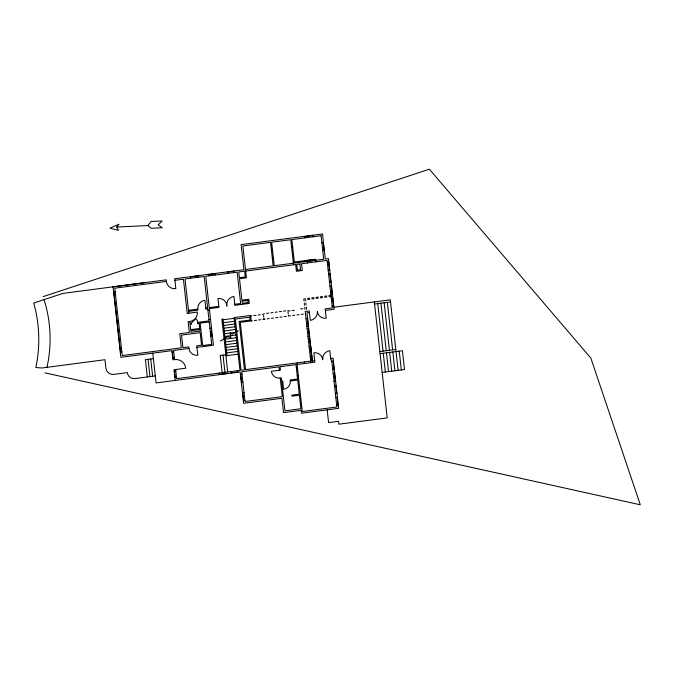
<?xml version="1.0" encoding="UTF-8"?>
<svg xmlns="http://www.w3.org/2000/svg" width="674" height="674" viewBox="0 0 674 674"><rect width="100%" height="100%" fill="white"/><g stroke="black" fill="none" stroke-linecap="round" stroke-linejoin="round"><path stroke-width="1.01" d="M47.003 367.322L48.376 360.194A136.662 132.837 -28.6 0 0 45.006 302.769L44.021 299.644M116.712 227.02L118.953 224.223L109.938 228.166L118.565 230.356L116.712 227.02L147.791 225.579L151.279 228.284L162.232 227.778L158.154 224.889L162.072 220.971L151.119 221.476L147.791 225.579M174.911 280.308L183.421 279.196L187.22 313.41L197.33 312.087A8.619 8.374 -28.6 0 1 189.748 321.565L189.95 323.394L191.281 323.217L195.78 318.6A6.462 6.285 -28.6 0 1 197.667 322.383L197.777 323.427M220.331 341.052L228.107 336.596L230.845 338.028L230.146 332.973L232.353 334.169L238.326 330.749M43.077 296.644L429.372 169.199L590.862 358.121L640.3 504.801L45.04 372.865M155.29 375.89L134.792 378.603A7.094 6.892 -28.6 0 1 127.31 372.612L113.898 374.373A7.271 7.069 -28.6 0 1 105.936 368.265L104.984 359.705L41.948 367.987L35.823 367.541L36.421 364.693A140.58 136.637 -28.6 0 0 34.458 305.718L33.7 303.056L62.918 293.409L144.615 282.684M304.732 236.557L312.711 235.512M321.886 242.792L323.486 242.581M271.395 249.928L272.464 249.793M291.615 247.282L292.685 247.147M322.753 250.627L324.354 250.425M272.33 258.285L273.391 258.15M292.541 255.64L293.611 255.505M294.336 262.034L315.617 259.246L315.904 261.857M304.581 260.821L304.673 261.605M307.117 260.493L312.913 259.734L313.006 260.518L307.201 261.276M113.021 286.812L166.225 279.853L166.394 281.42A8.619 8.374 -28.6 0 0 175.838 288.666L174.734 278.741L243.904 269.693L241.124 244.611L322.526 233.962L325.306 259.043L328.499 258.622L334.127 309.299L325.348 310.444M245.504 269.482L273.164 265.859L270.56 242.354L242.893 245.976L246.431 277.84L239.514 278.75L241.89 300.166L248.807 299.256L249.27 303.443L234.906 305.322L233.92 296.434A8.08 7.852 -28.6 0 0 226.809 305.322L226.927 306.367M293.384 263.214L274.234 265.724L271.622 242.219L290.772 239.708L293.561 264.781M190.464 276.947L198.442 275.902M208.814 274.545L215.2 273.711M227.441 272.111L233.827 271.277M166.394 281.42L114.791 288.177L122.272 355.569L181.331 347.835L179.764 333.731L189.335 332.484L188.147 321.768L189.748 321.565M245.673 271.049L295.684 264.503L296.442 271.293L302.297 270.535L301.539 263.736L327.075 260.4L332.358 307.942L325.171 308.877L326.216 318.28A8.08 7.852 -28.6 0 1 317.37 311.489A8.08 7.852 -28.6 0 1 310.259 320.369L309.214 310.967L305.221 311.489L310.908 362.688M327.286 262.228L328.878 262.017M113.611 292.171L115.212 291.96M328.154 270.063L329.746 269.853M328.617 274.242L330.209 274.032M329.485 282.077L331.086 281.867M329.948 286.256L331.549 286.046M188.501 310.326L197.811 309.113A8.08 7.852 -28.6 0 1 204.921 300.233L205.907 309.113L207.769 308.869L209.1 320.883L197.667 322.383M205.789 308.069L207.651 307.824L204.171 276.483L185.021 278.985L188.821 313.199M218.823 306.358L209.252 307.614L205.772 276.273L237.164 272.161L240.643 303.511L234.788 304.277M188.619 311.371L197.929 310.158L197.811 309.113M116.846 321.161L118.43 320.959M207.912 310.175L209.513 309.964M330.816 294.091L332.417 293.889M117.032 322.989L118.632 322.787M305.423 298.742L303.831 298.953L304.058 301.042M307.555 298.464L309.686 298.186M311.809 297.908L313.941 297.63M316.064 297.352L318.195 297.074M320.327 296.796L322.45 296.518M324.582 296.24L326.705 295.953M328.836 295.675L330.968 295.397M307.673 299.509L309.796 299.231M311.927 298.953L314.059 298.675M316.182 298.397L318.313 298.119M320.436 297.841L322.568 297.563M324.7 297.285L326.823 296.998M328.954 296.72L331.077 296.442M331.288 298.27L332.88 298.068M208.957 319.577L210.558 319.366M264.435 313.646L262.363 314.446M266.567 313.368L268.69 313.09M270.822 312.812L272.953 312.534M275.076 312.256L277.208 311.978M279.331 311.7L281.462 311.413M283.594 311.135L285.717 310.857M300.621 308.911L302.744 308.633M250.661 315.98L251.722 315.836M253.854 315.558L255.985 315.28M258.108 315.002L260.24 314.724M290.031 310.824L287.908 311.102L287.849 310.579M292.162 310.546L294.294 310.267M223.018 319.788L234.19 318.33M197.516 323.461L199.108 323.25L199.689 328.474L190.641 329.662L190.068 324.438L191.399 324.261L191.281 323.217M332.156 306.114L333.748 305.903M333.891 307.209L390.297 299.829L398.123 370.355M223.338 322.728L234.518 321.271M309.383 312.534L306.99 312.846L312.323 360.91L314.724 360.598M374.567 304.008L390.524 301.918M252.278 320.799L240.306 322.366L245.555 369.647L310.731 361.121M254.401 320.521L256.533 320.243M258.664 319.965L260.787 319.687M262.919 319.409L265.042 319.131M267.174 318.853L269.305 318.575M271.428 318.297L273.56 318.018M275.691 317.74L277.814 317.462M279.946 317.184L282.069 316.906M284.201 316.62L286.332 316.342M290.587 315.786L288.455 316.064L288.32 314.817M292.71 315.508L294.841 315.23M296.973 314.952L299.096 314.674M301.227 314.396L303.351 314.118M223.65 325.475L234.822 324.009M209.917 328.196L211.51 327.985M223.953 328.213L235.125 326.755M306.021 318.676L307.614 318.465M224.257 330.959L235.428 329.502M224.56 333.706L235.723 332.24M210.785 336.031L212.377 335.829M224.863 336.444L236.035 334.986M306.889 326.511L308.481 326.3M120.25 351.988L121.851 351.777M225.167 339.191L236.347 337.725M307.125 328.6L308.717 328.39M225.47 341.929L236.65 340.471M188.947 348.433L188.779 346.866L182.924 347.632L181.533 335.096L200.153 332.653L201.543 345.189L196.757 345.821L197.802 355.223A8.08 7.852 -28.6 0 1 188.947 348.433L173.521 350.446L174.532 359.596A10.236 9.95 -28.6 0 1 185.746 368.198L174.044 369.723L175.232 380.439M196.934 347.388L213.422 345.231L209.361 308.658L218.94 307.403L217.955 298.523A8.08 7.852 -28.6 0 1 226.809 305.322M225.782 344.675L236.953 343.209M172.081 352.098L173.681 351.887M307.993 336.436L309.585 336.225M226.085 347.413L237.256 345.956M153.377 358.652L145.399 359.697L147.311 376.935M308.22 338.525L309.821 338.314M226.388 350.16L237.56 348.694M172.78 358.366L174.372 358.155M174.532 359.596L172.94 359.798L171.921 350.657L120.848 357.338L113.021 286.829M226.691 352.898L237.863 351.44M225.815 354.735L220.23 355.468L222.142 372.705M225.933 355.779L238.166 354.179M309.096 346.36L310.689 346.15L312.45 362.486L312.163 359.427M309.324 348.45L310.916 348.239M174.187 371.037L175.779 370.826M310.192 356.285L311.792 356.074M174.878 377.305L176.478 377.095M379.841 351.55L395.807 349.461M330.681 358.509L333.074 358.197L338.643 408.343L301.404 413.221L301.076 410.314L283.518 412.614L281.926 398.275L243.617 403.288L240.138 371.947L156.073 382.942L152.771 353.168M219.362 374.399L225.748 373.565M231.334 372.832L237.72 371.997M380.069 353.639L402.42 350.716L404.51 369.521L382.158 372.444M331.827 361.534L333.428 361.331M240.416 374.407L242.008 374.196M296.383 368.029L297.445 367.894M332.703 369.377L334.296 369.167M241.284 382.242L242.884 382.04M290.267 381.021L290.157 379.976L297.605 378.999L296.004 364.634L280.047 366.723L280.426 370.119L271.378 371.298A8.08 7.852 -28.6 0 0 280.232 378.097L281.294 377.954L281.639 381.088L282.701 380.953L283.636 389.311A7.54 7.33 -28.6 0 0 290.267 381.021L297.714 380.043L299.281 394.147L291.834 395.124L291.952 396.169L299.399 395.191L300.907 408.747L284.942 410.837L281.757 382.133L282.819 381.998M297.251 375.865L298.321 375.73M333.167 373.556L334.759 373.345M242.446 392.689L244.039 392.487M334.034 381.391L335.627 381.181M334.498 385.57L336.09 385.359M243.314 400.533L244.906 400.322M335.366 393.405L336.966 393.195M335.829 397.584L337.43 397.374M336.697 405.419L338.297 405.209M399.227 351.129L401.316 369.933M387.331 302.34L392.613 349.873M392.841 351.963L394.93 370.776M384.138 302.752L389.42 350.295M389.648 352.384L391.737 371.189M380.945 303.174L386.227 350.707M386.455 352.797L388.544 371.61M377.752 303.586L383.034 351.129M383.262 353.218L385.351 372.023M374.331 301.918L387.205 417.888L338.87 424.182L338.55 421.309L328.6 422.615L327.185 409.843M328.609 262.051L329.485 269.886M329.948 274.065L330.816 281.909M331.279 286.088L332.147 293.923M332.611 298.102L333.487 305.937M323.217 242.623L324.084 250.458M333.158 361.365L334.026 369.2M334.489 373.379L335.366 381.214M335.829 385.393L336.697 393.228M337.16 397.407L338.028 405.243M312.685 235.251L312.854 236.818M322.703 359.554A8.08 7.852 -28.6 0 0 313.848 352.763L314.893 362.165L297.074 364.499L302.289 411.511L336.874 406.986L331.659 359.967L330.858 360.076L329.813 350.674A8.08 7.852 -28.6 0 0 322.703 359.554L322.728 359.815M304.699 236.296L304.875 237.863M307.1 260.366L307.395 262.978M305.541 299.787L305.659 300.831M305.886 302.921L306.122 305.01M306.35 307.1L306.586 309.189M307.352 318.499L308.22 326.334M308.448 328.423L309.324 336.259M309.551 338.348L310.419 346.183M310.655 348.273L311.523 356.108M304.294 303.132L304.522 305.221M304.758 307.31L304.993 309.4M304.345 361.955L304.522 363.522M297.167 362.89L297.335 364.457M288.025 312.146L288.177 313.587M279.356 370.253L278.985 366.858L241.739 371.736L245.041 401.51L282.288 396.641L280.232 378.097M263.551 315.348L263.702 316.788M263.846 318.018L263.981 319.265M251.217 320.942L250.602 315.457L234.114 317.614L239.969 370.38L176.655 378.662L175.636 369.521M233.794 271.015L233.971 272.582M240.677 374.373L241.553 382.209M242.707 392.656L243.584 400.491M227.408 271.849L227.585 273.417M237.577 370.692L237.745 372.259M231.19 371.526L231.359 373.093M226.995 355.645L222.934 319.072L221.872 319.215L227.728 371.981M215.175 273.45L215.343 275.017M225.605 372.259L225.773 373.826M223.027 355.105L224.939 372.343M208.788 274.284L208.965 275.851M219.219 373.093L219.387 374.66M211.805 336.115L211.248 331.069L211.409 336.166M198.417 275.641L198.586 277.208M190.43 276.685L190.607 278.252M172.35 352.064L173.05 358.332M174.448 370.995L175.147 377.263M150.715 358.998L152.636 376.235M148.061 359.343L149.973 376.589M113.881 292.137L117.099 321.127M117.301 322.956L120.52 351.954M321.102 235.74L291.842 239.573L294.454 263.079L323.714 259.246L321.102 235.74M244.611 271.192L238.756 271.951L239.396 277.705L245.252 276.938L244.611 271.192M299.947 263.947L296.754 264.368L297.394 270.114L300.579 269.693L299.947 263.947M247.855 300.444L242.008 301.211L242.236 303.3L248.091 302.533L247.855 300.444M209.218 321.928L200.178 323.116L202.672 345.577L211.712 344.397L209.218 321.928M249.717 317.159L235.344 319.038L241.031 370.237L244.494 369.782L239.127 321.464L250.029 320.032L249.717 317.159M199.807 329.519L190.759 330.707L190.936 332.274L199.976 331.086L199.807 329.519"/></g></svg>
